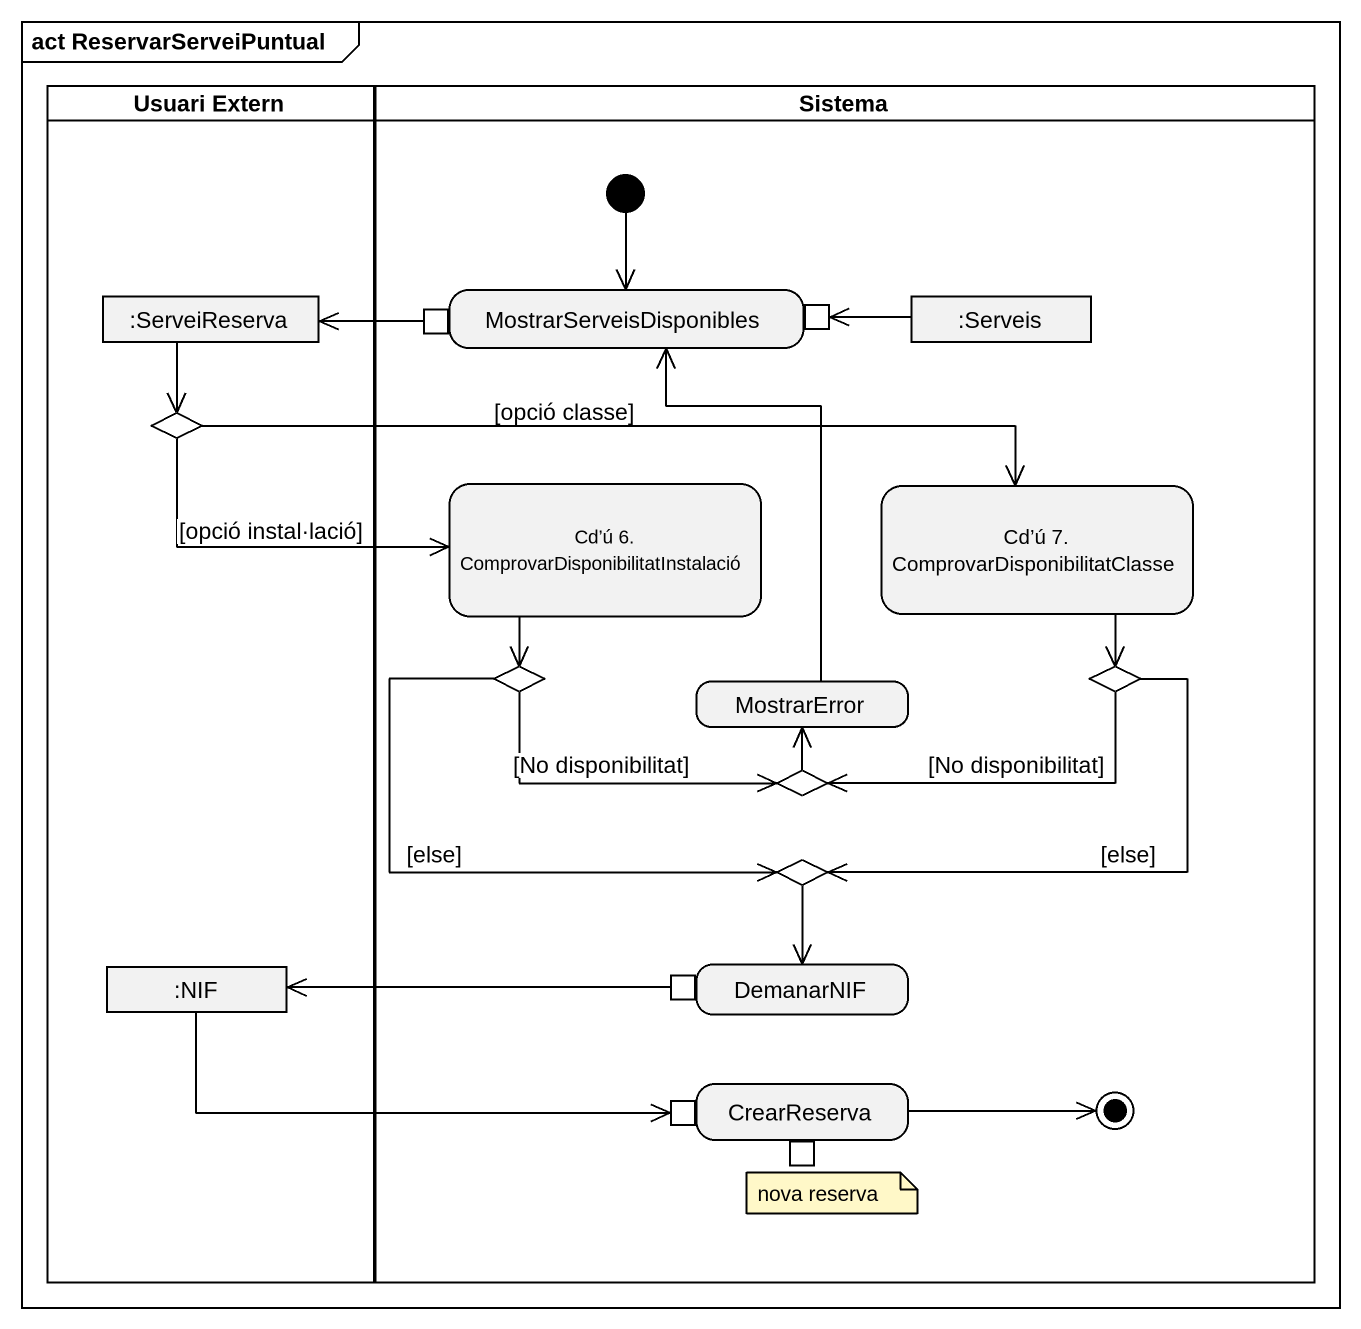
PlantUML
@startuml
mainframe act ReservarServeiPuntual
hide empty description
state "Usuari Extern" as Usuari_Extern <<partition>> {
  state ":ServeiReserva" as ServeiReserva <<object>>
  state choice1 <<choice>>
  state ":NIF" as NIF <<object>>
}
state Sistema <<partition>> {
  state MostrarServeisDisponibles {
    state pin1 <<outputPin>>
    state pin2 <<inputPin>>
  }
  state ":Serveis" as Serveis <<object>>
  state "Cd’ú 6. ComprovarDisponibilitatInstalació" as Cd_ú_6_ComprovarDisponibilit
  state "Cd’ú 7. ComprovarDisponibilitatClasse" as Cd_ú_7_ComprovarDisponibilit
  state choice2 <<choice>>
  state MostrarError
  state choice3 <<choice>>
  state choice4 <<choice>>
  state choice5 <<choice>>
  state DemanarNIF {
    state pin3 <<outputPin>>
  }
  state CrearReserva {
    state pin4 <<inputPin>>
    state pin5 <<outputPin>>
  }
  [*] --> MostrarServeisDisponibles
  CrearReserva -right-> [*]
}
ServeiReserva --> choice1
pin1 -left-> ServeiReserva
Serveis -left-> pin2
choice1 -right-> Cd_ú_6_ComprovarDisponibilit : [opció instal·lació]
choice1 -right-> Cd_ú_7_ComprovarDisponibilit : [opció classe]
Cd_ú_6_ComprovarDisponibilit --> choice2
Cd_ú_7_ComprovarDisponibilit --> choice3
choice2 -right-> choice4 : [No disponibilitat]
choice2 --> choice5 : [else]
MostrarError -up-> MostrarServeisDisponibles
choice3 -left-> choice4 : [No disponibilitat]
choice3 --> choice5 : [else]
choice4 -up-> MostrarError
choice5 --> DemanarNIF
NIF -right-> pin4
pin3 -left-> NIF
note as N1
  nova reserva
end note
@enduml
